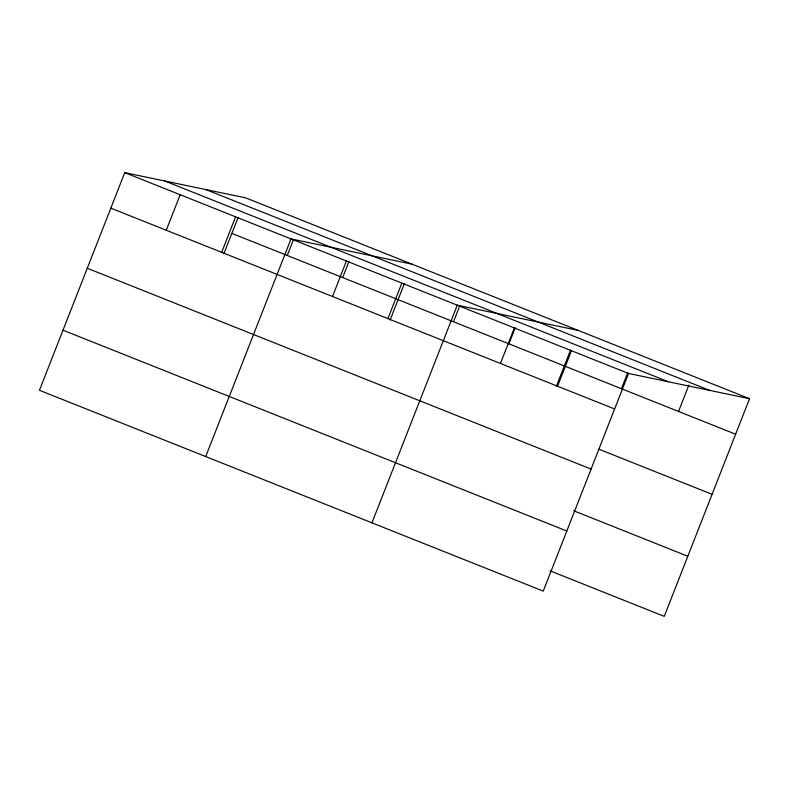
<?xml version="1.0" encoding="UTF-8"?>
<svg xmlns="http://www.w3.org/2000/svg" width="789" height="789" viewBox="0 0 789 789"><rect width="100%" height="100%" fill="white"/><g stroke="black" fill="none" stroke-linecap="round" stroke-linejoin="round"><path stroke-width="1.18" d="M749.55 398.711L245.744 197.881L124.741 172.643L39.45 390.289L543.256 591.119L628.547 373.473L749.55 398.711L664.259 616.357L550.061 570.832M166.252 230.24L180.168 194.735M221.67 252.332L235.586 216.827M223.839 253.802L238.12 217.35M205.702 456.565L291.003 238.919L412.006 264.157M287.255 255.478L293.538 239.442M332.504 296.506L346.42 261.011M342.673 277.57L348.955 261.534M387.922 318.598L401.838 283.103M390.091 320.068L404.372 283.626M371.954 522.841L457.255 305.185L578.258 330.423M453.507 321.744L459.79 305.718M500.443 363.453L514.349 327.948M508.925 343.836L515.207 327.81M556.344 386.344L570.625 349.892M557.537 386.216L571.453 350.711M621.446 388.691L627.728 372.655M678.54 411.454L688.866 385.111M205.821 189.547L709.617 390.377M164.674 180.967L668.48 381.797M124.741 172.643L628.547 373.473M231.838 233.386L735.634 434.216M110.835 208.148L614.631 408.978M599.029 449.257L712.082 494.318M87.273 268.25L591.079 469.08M573.613 510.73L687.811 556.245M63.002 330.187L566.808 531.017"/></g></svg>
